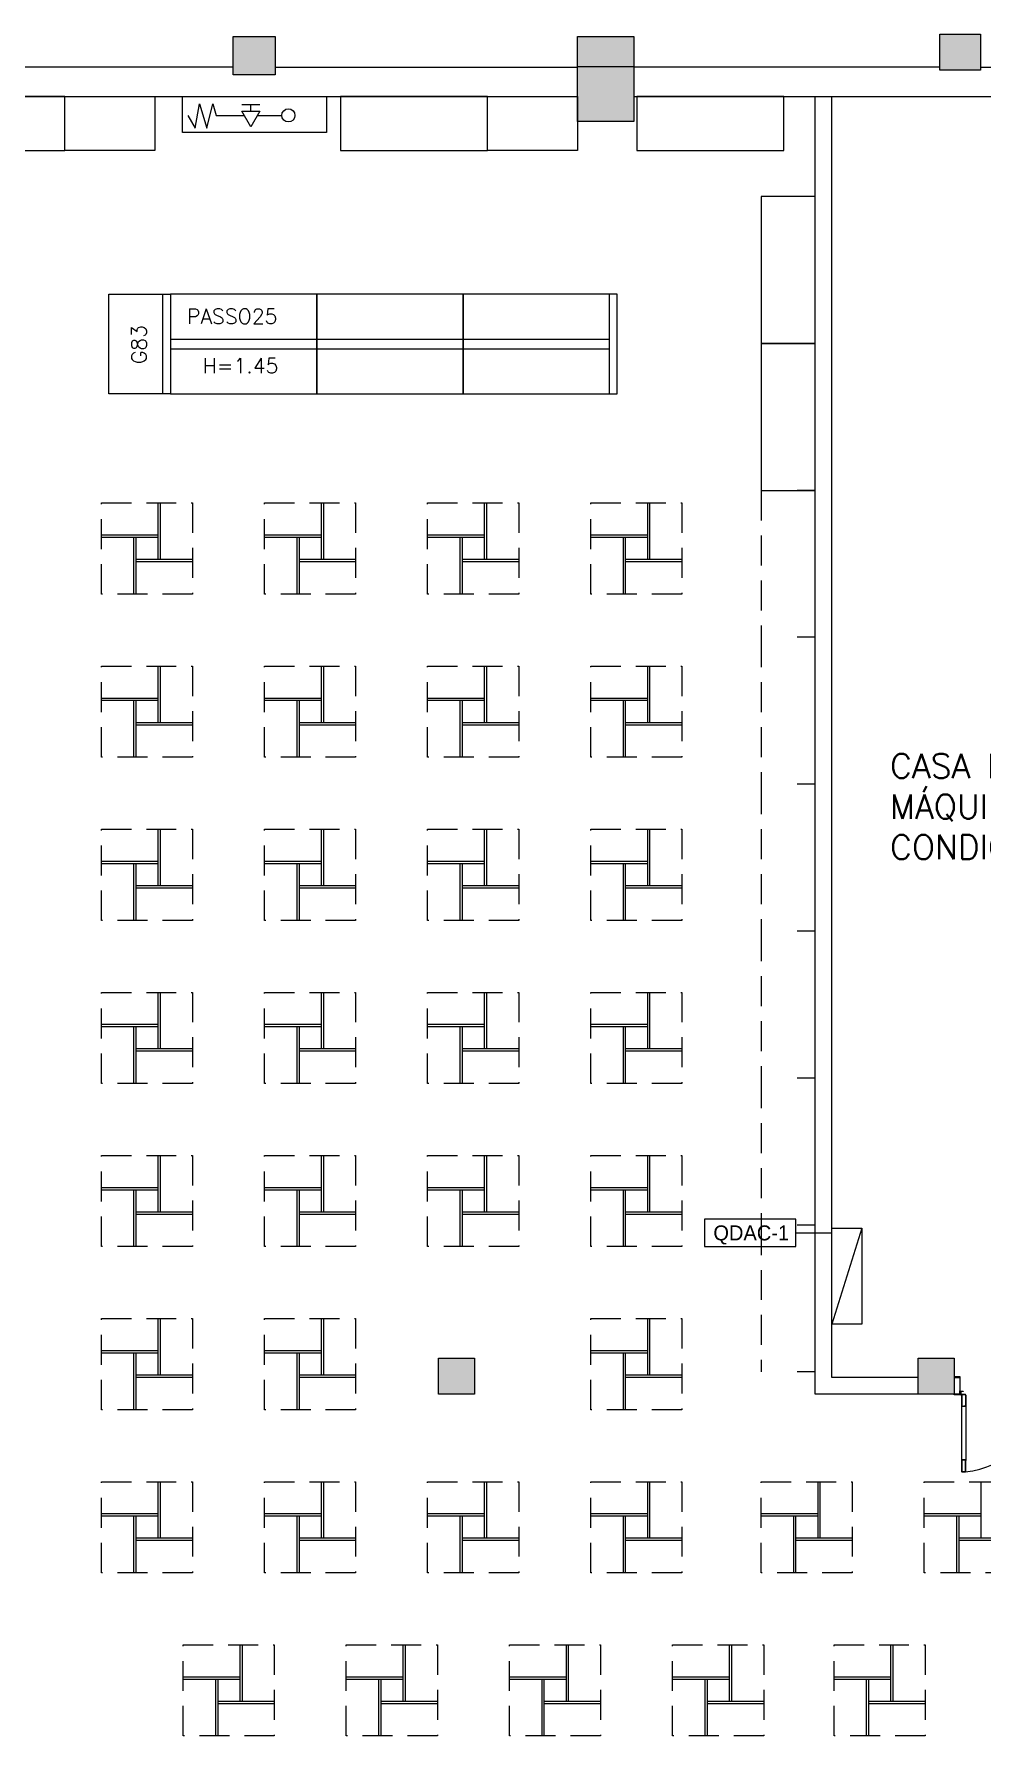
# Model space of a CAD drawing. Header units: metres. Extents: x -367 to 368, y -238 to 223.
# Drawn here: x 227.75 to 235.65, y 208.5 to 222.69 of the extents above; entities that cross this region are included whole.
import ezdxf
from ezdxf.enums import TextEntityAlignment as Align

# ---------------------------------------------------------------- set-up
doc = ezdxf.new("R2010")
doc.units = ezdxf.units.M
doc.linetypes.add('DIVIDE', pattern=[31.75, 12.7, -6.35, 0, -6.35, 0, -6.35])
doc.linetypes.add('LA_BAU_BASES GERAIS_R00$0$LA_BAU_MERC_R01$0$HIDDEN', pattern=[0.375, 0.25, -0.125])
for name, color, linetype in [('ELE-INSTALAÇÕES', 160, 'Continuous'), ('LA_BAU_BASES GERAIS_R00$0$base', 253, 'Continuous'), ('LA_BAU_BASES GERAIS_R00$0$QUADROS', 7, 'Continuous')]:
    doc.layers.add(name, color=color, linetype=linetype)
doc.styles.add('LA_BAU_BASES GERAIS_R00$0$LA_BAU_MERC_R01$0$R40-125-RS', font='romans.shx', dxfattribs={"height": 0.1248})
doc.styles.add('LA_BAU_BASES GERAIS_R00$0$LA_BAU_MERC_R01$0$RS80', font='ROMANS', dxfattribs={"height": 0.18})
doc.styles.add('LA_BAU_BASES GERAIS_R00$0$R60-125-RS', font='romans.shx', dxfattribs={"height": 0.19})
doc.styles.add('LA_BAU_BASES GERAIS_R00$0$R80-100-RS', font='romans.shx', dxfattribs={"height": 0.203})
doc.styles.add('LA_BAU_BASES GERAIS_R00$0$Standard', font='txt')

# ---------------------------------------------------------------- blocks, each defined once
blk = doc.blocks.new('LA_BAU_BASES GERAIS_R00$0$LA_BAU_ALVENARIA TÉRREO_R01')
at = {"layer": 'LA_BAU_BASES GERAIS_R00$0$base', "linetype": 'Continuous'}
h = blk.add_hatch(color=256, dxfattribs=at)
h.dxf.hatch_style = 1
h.paths.add_polyline_path([(229.76, 222.67), (229.41, 222.67), (229.41, 222.35), (229.76, 222.35)])
h = blk.add_hatch(color=256, dxfattribs=at)
h.dxf.hatch_style = 1
h.paths.add_polyline_path([(232.75, 222.67), (232.28, 222.67), (232.28, 222.42), (232.75, 222.42)])
h = blk.add_hatch(color=256, dxfattribs=at)
h.dxf.hatch_style = 1
h.paths.add_polyline_path([(235.64, 222.69), (235.3, 222.69), (235.3, 222.39), (235.64, 222.39)])
h = blk.add_hatch(color=256, dxfattribs=at)
h.dxf.hatch_style = 1
h.paths.add_polyline_path([(232.75, 222.42), (232.28, 222.42), (232.28, 221.96), (232.75, 221.96)])
h = blk.add_hatch(color=256, dxfattribs=at)
h.dxf.hatch_style = 1
h.paths.add_polyline_path([(231.42, 211.65), (231.12, 211.65), (231.12, 211.35), (231.42, 211.35)])
h = blk.add_hatch(color=256, dxfattribs=at)
h.dxf.hatch_style = 1
h.paths.add_polyline_path([(235.42, 211.65), (235.25, 211.65), (235.25, 211.35), (235.42, 211.35)])
h.paths.add_polyline_path([(235.25, 211.65), (235.12, 211.65), (235.12, 211.35), (235.25, 211.35)])
for p, q in [((232.28, 222.67), (232.75, 222.67)), ((232.28, 221.96), (232.28, 222.67)), ((232.75, 222.67), (232.75, 221.96)), ((229.41, 222.415), (226.78, 222.415)), ((229.76, 222.415), (232.28, 222.415)), ((232.28, 222.42), (232.75, 222.42)), ((235.3, 222.415), (232.75, 222.415)), ((235.64, 222.415), (237.18, 222.415)), ((226.78, 222.17), (232.28, 222.17)), ((229.092, 221.905), (229.129, 222.107)), ((229.129, 222.107), (229.189, 221.905)), ((229.189, 221.905), (229.238, 222.107)), ((229.238, 222.107), (229.268, 222.012)), ((229.481, 222.102), (229.632, 222.102)), ((229.556, 222.047), (229.556, 222.102)), ((232.75, 222.17), (237.18, 222.17)), ((229.031, 222.011), (229.092, 221.905)), ((229.268, 222.012), (229.501, 222.012)), ((229.611, 222.012), (229.814, 222.012)), ((232.75, 221.96), (232.28, 221.96)), ((235.481, 211.342), (235.481, 210.798)), ((235.516, 211.342), (235.516, 210.798))]:
    blk.add_line(p, q, dxfattribs=at)
for points in [[(229.76, 222.67), (229.76, 222.35), (229.41, 222.35), (229.41, 222.67)], [(235.3, 222.39), (235.3, 222.69), (235.64, 222.69), (235.64, 222.39)], [(228.987, 221.87), (228.987, 222.17), (230.187, 222.17), (230.187, 221.87)], [(229.481, 222.047), (229.632, 222.047), (229.556, 221.916)], [(231.12, 211.65), (231.42, 211.65), (231.42, 211.35), (231.12, 211.35)], [(235.12, 211.65), (235.42, 211.65), (235.42, 211.35), (235.12, 211.35)]]:
    blk.add_lwpolyline(points, close=True, dxfattribs=at)
for points in [[(235.12, 211.35), (234.26, 211.35), (234.26, 222.17)], [(235.12, 211.49), (234.4, 211.49), (234.4, 222.17)], [(235.42, 211.49), (235.466, 211.49), (235.466, 211.35), (235.42, 211.35)]]:
    blk.add_lwpolyline(points, dxfattribs=at)
for points in [[(235.471, 211.495), (235.42, 211.495), (235.42, 211.493, 0.414214), (235.423, 211.49), (235.463, 211.49, -0.414214), (235.466, 211.487), (235.466, 211.445, 0.414214), (235.469, 211.442), (235.471, 211.442)], [(235.463, 211.35, 0.414214), (235.466, 211.353), (235.466, 211.375, -0.414214), (235.469, 211.378), (235.471, 211.378), (235.471, 211.345), (235.42, 211.345), (235.42, 211.347, -0.414214), (235.423, 211.35)], [(235.516, 210.798, 0.414214), (235.512, 210.802), (235.485, 210.802, 0.414214), (235.481, 210.798), (235.481, 210.706, 0.414214), (235.485, 210.702), (235.512, 210.702, 0.414214), (235.516, 210.706)]]:
    blk.add_lwpolyline(points, format="xyb", close=True, dxfattribs=at)
for points in [[(235.471, 211.376), (235.496, 211.376), (235.496, 211.375, -0.414214), (235.493, 211.372), (235.479, 211.372, 0.414214), (235.475, 211.369), (235.475, 211.355, -0.414214), (235.472, 211.352), (235.471, 211.352)], [(235.516, 211.342, 0.414214), (235.512, 211.346), (235.485, 211.346, 0.414214), (235.481, 211.342)], [(235.512, 211.343), (235.485, 211.343, 0.414214), (235.484, 211.342), (235.484, 211.25, 0.414214), (235.485, 211.249), (235.498, 211.249), (235.498, 211.246)], [(235.512, 211.343, -0.414214), (235.513, 211.342), (235.513, 211.25, -0.414214), (235.512, 211.249), (235.499, 211.249), (235.499, 211.246)], [(235.516, 211.25, -0.414214), (235.512, 211.246), (235.485, 211.246, -0.414214), (235.481, 211.25)], [(235.498, 210.802), (235.498, 210.799), (235.485, 210.799, 0.414214), (235.484, 210.798), (235.484, 210.706, 0.414214), (235.485, 210.705), (235.512, 210.705, 0.414214), (235.513, 210.706), (235.513, 210.798, 0.414214), (235.512, 210.799), (235.499, 210.799), (235.499, 210.802)]]:
    blk.add_lwpolyline(points, format="xyb", dxfattribs=at)
for centre, radius in [((229.869, 222.012), 0.0549), ((235.476, 211.347), 0.00438), ((235.476, 211.347), 0.00238)]:
    blk.add_circle(centre, radius, dxfattribs=at)
blk.add_arc((235.458, 211.351), 0.651, 274.7799, 359.5555, dxfattribs=at)
blk = doc.blocks.new('LA_BAU_BASES GERAIS_R00$0$LA_BAU_MERC_R01')
at = {"layer": 'LA_BAU_BASES GERAIS_R00$0$base'}
for p, q in [((228.005, 222.17), (226.78, 222.17)), ((228.005, 221.72), (228.005, 222.17)), ((228.005, 222.17), (228.755, 222.17)), ((228.005, 221.72), (228.005, 222.17)), ((228.755, 222.17), (228.755, 221.72)), ((230.305, 222.17), (230.305, 221.72)), ((231.53, 222.17), (230.305, 222.17)), ((231.53, 221.72), (231.53, 222.17)), ((231.53, 222.17), (232.28, 222.17)), ((231.53, 221.72), (231.53, 222.17)), ((232.28, 222.17), (232.28, 221.72)), ((232.774, 222.17), (232.774, 221.72)), ((233.999, 222.17), (232.774, 222.17)), ((233.999, 221.72), (233.999, 222.17)), ((226.78, 221.72), (228.005, 221.72)), ((228.755, 221.72), (228.005, 221.72)), ((230.305, 221.72), (231.53, 221.72)), ((232.28, 221.72), (231.53, 221.72)), ((232.774, 221.72), (233.999, 221.72)), ((234.26, 221.335), (233.81, 221.335)), ((233.81, 221.335), (233.81, 220.11)), ((234.26, 220.11), (234.26, 221.335)), ((228.886, 220.52), (228.886, 219.69)), ((230.106, 220.52), (228.886, 220.52)), ((230.106, 220.52), (230.106, 219.69)), ((231.326, 220.52), (230.106, 220.52)), ((230.106, 219.69), (230.106, 220.52)), ((231.326, 219.69), (231.326, 220.52)), ((231.326, 220.52), (231.326, 219.69)), ((232.546, 220.52), (231.326, 220.52)), ((232.546, 219.69), (232.546, 220.52)), ((228.886, 220.145), (230.106, 220.145)), ((230.106, 220.145), (231.326, 220.145)), ((231.326, 220.145), (232.546, 220.145)), ((233.81, 220.11), (234.26, 220.11)), ((234.26, 220.11), (233.81, 220.11)), ((233.81, 220.11), (233.81, 218.885)), ((234.26, 218.885), (234.26, 220.11)), ((228.886, 220.065), (230.106, 220.065)), ((230.106, 220.065), (231.326, 220.065)), ((231.326, 220.065), (232.546, 220.065)), ((228.886, 219.69), (230.106, 219.69)), ((230.106, 219.69), (231.326, 219.69)), ((231.326, 219.69), (232.546, 219.69)), ((233.81, 218.885), (234.26, 218.885)), ((234.26, 218.885), (234.11, 218.885)), ((234.26, 217.66), (234.26, 218.885)), ((234.26, 217.66), (234.11, 217.66)), ((234.26, 217.66), (234.11, 217.66)), ((234.26, 216.435), (234.26, 217.66)), ((234.26, 216.435), (234.11, 216.435)), ((234.26, 216.435), (234.11, 216.435)), ((234.26, 215.21), (234.26, 216.435)), ((234.26, 215.21), (234.11, 215.21)), ((234.26, 215.21), (234.11, 215.21)), ((234.26, 213.985), (234.26, 215.21)), ((234.26, 213.985), (234.11, 213.985)), ((234.26, 213.985), (234.11, 213.985)), ((234.26, 212.76), (234.26, 213.985)), ((234.26, 212.76), (234.11, 212.76)), ((234.26, 212.76), (234.11, 212.76)), ((234.26, 211.535), (234.26, 212.76)), ((234.26, 211.535), (234.11, 211.535))]:
    blk.add_line(p, q, dxfattribs=at)
at = {"layer": 'LA_BAU_BASES GERAIS_R00$0$base', "linetype": 'Continuous'}
for p, q in [((228.372, 220.52), (228.886, 220.52)), ((228.372, 219.69), (228.372, 220.52)), ((228.822, 219.69), (228.822, 220.52)), ((232.61, 220.52), (232.546, 220.52)), ((232.61, 219.69), (232.61, 220.52)), ((228.886, 219.69), (228.372, 219.69)), ((232.546, 219.69), (232.61, 219.69)), ((228.782, 218.78), (228.782, 218.308)), ((228.801, 218.78), (228.801, 218.308)), ((230.142, 218.78), (230.142, 218.308)), ((230.161, 218.78), (230.161, 218.308)), ((231.502, 218.78), (231.502, 218.308)), ((231.521, 218.78), (231.521, 218.308)), ((232.862, 218.78), (232.862, 218.308)), ((232.881, 218.78), (232.881, 218.308)), ((228.782, 218.511), (228.31, 218.511)), ((228.782, 218.492), (228.31, 218.492)), ((228.579, 218.492), (228.579, 218.02)), ((228.598, 218.492), (228.598, 218.02)), ((230.142, 218.511), (229.67, 218.511)), ((230.142, 218.492), (229.67, 218.492)), ((229.939, 218.492), (229.939, 218.02)), ((229.958, 218.492), (229.958, 218.02)), ((231.502, 218.511), (231.03, 218.511)), ((231.502, 218.492), (231.03, 218.492)), ((231.299, 218.492), (231.299, 218.02)), ((231.318, 218.492), (231.318, 218.02)), ((232.862, 218.511), (232.39, 218.511)), ((232.862, 218.492), (232.39, 218.492)), ((232.659, 218.492), (232.659, 218.02)), ((232.678, 218.492), (232.678, 218.02)), ((229.07, 218.308), (228.598, 218.308)), ((229.07, 218.289), (228.598, 218.289)), ((230.43, 218.308), (229.958, 218.308)), ((230.43, 218.289), (229.958, 218.289)), ((231.79, 218.308), (231.318, 218.308)), ((231.79, 218.289), (231.318, 218.289)), ((233.15, 218.308), (232.678, 218.308)), ((233.15, 218.289), (232.678, 218.289)), ((228.782, 217.42), (228.782, 216.948)), ((228.801, 217.42), (228.801, 216.948)), ((230.142, 217.42), (230.142, 216.948)), ((230.161, 217.42), (230.161, 216.948)), ((231.502, 217.42), (231.502, 216.948)), ((231.521, 217.42), (231.521, 216.948)), ((232.862, 217.42), (232.862, 216.948)), ((232.881, 217.42), (232.881, 216.948)), ((228.782, 217.151), (228.31, 217.151)), ((228.782, 217.132), (228.31, 217.132)), ((228.579, 217.132), (228.579, 216.66)), ((228.598, 217.132), (228.598, 216.66)), ((230.142, 217.151), (229.67, 217.151)), ((230.142, 217.132), (229.67, 217.132)), ((229.939, 217.132), (229.939, 216.66)), ((229.958, 217.132), (229.958, 216.66)), ((231.502, 217.151), (231.03, 217.151)), ((231.502, 217.132), (231.03, 217.132)), ((231.299, 217.132), (231.299, 216.66)), ((231.318, 217.132), (231.318, 216.66)), ((232.862, 217.151), (232.39, 217.151)), ((232.862, 217.132), (232.39, 217.132)), ((232.659, 217.132), (232.659, 216.66)), ((232.678, 217.132), (232.678, 216.66)), ((229.07, 216.948), (228.598, 216.948)), ((229.07, 216.929), (228.598, 216.929)), ((230.43, 216.948), (229.958, 216.948)), ((230.43, 216.929), (229.958, 216.929)), ((231.79, 216.948), (231.318, 216.948)), ((231.79, 216.929), (231.318, 216.929)), ((233.15, 216.948), (232.678, 216.948)), ((233.15, 216.929), (232.678, 216.929)), ((228.782, 216.06), (228.782, 215.588)), ((228.801, 216.06), (228.801, 215.588)), ((230.142, 216.06), (230.142, 215.588)), ((230.161, 216.06), (230.161, 215.588)), ((231.502, 216.06), (231.502, 215.588)), ((231.521, 216.06), (231.521, 215.588)), ((232.862, 216.06), (232.862, 215.588)), ((232.881, 216.06), (232.881, 215.588)), ((228.782, 215.791), (228.31, 215.791)), ((228.782, 215.772), (228.31, 215.772)), ((228.579, 215.772), (228.579, 215.3)), ((228.598, 215.772), (228.598, 215.3)), ((230.142, 215.791), (229.67, 215.791)), ((230.142, 215.772), (229.67, 215.772)), ((229.939, 215.772), (229.939, 215.3)), ((229.958, 215.772), (229.958, 215.3)), ((231.502, 215.791), (231.03, 215.791)), ((231.502, 215.772), (231.03, 215.772)), ((231.299, 215.772), (231.299, 215.3)), ((231.318, 215.772), (231.318, 215.3)), ((232.862, 215.791), (232.39, 215.791)), ((232.862, 215.772), (232.39, 215.772)), ((232.659, 215.772), (232.659, 215.3)), ((232.678, 215.772), (232.678, 215.3)), ((229.07, 215.588), (228.598, 215.588)), ((229.07, 215.569), (228.598, 215.569)), ((230.43, 215.588), (229.958, 215.588)), ((230.43, 215.569), (229.958, 215.569)), ((231.79, 215.588), (231.318, 215.588)), ((231.79, 215.569), (231.318, 215.569)), ((233.15, 215.588), (232.678, 215.588)), ((233.15, 215.569), (232.678, 215.569)), ((228.782, 214.7), (228.782, 214.228)), ((228.801, 214.7), (228.801, 214.228)), ((230.142, 214.7), (230.142, 214.228)), ((230.161, 214.7), (230.161, 214.228)), ((231.502, 214.7), (231.502, 214.228)), ((231.521, 214.7), (231.521, 214.228)), ((232.862, 214.7), (232.862, 214.228)), ((232.881, 214.7), (232.881, 214.228)), ((228.782, 214.431), (228.31, 214.431)), ((228.782, 214.412), (228.31, 214.412)), ((228.579, 214.412), (228.579, 213.94)), ((228.598, 214.412), (228.598, 213.94)), ((230.142, 214.431), (229.67, 214.431)), ((230.142, 214.412), (229.67, 214.412)), ((229.939, 214.412), (229.939, 213.94)), ((229.958, 214.412), (229.958, 213.94)), ((231.502, 214.431), (231.03, 214.431)), ((231.502, 214.412), (231.03, 214.412)), ((231.299, 214.412), (231.299, 213.94)), ((231.318, 214.412), (231.318, 213.94)), ((232.862, 214.431), (232.39, 214.431)), ((232.862, 214.412), (232.39, 214.412)), ((232.659, 214.412), (232.659, 213.94)), ((232.678, 214.412), (232.678, 213.94)), ((229.07, 214.228), (228.598, 214.228)), ((229.07, 214.209), (228.598, 214.209)), ((230.43, 214.228), (229.958, 214.228)), ((230.43, 214.209), (229.958, 214.209)), ((231.79, 214.228), (231.318, 214.228)), ((231.79, 214.209), (231.318, 214.209)), ((233.15, 214.228), (232.678, 214.228)), ((233.15, 214.209), (232.678, 214.209)), ((228.782, 213.34), (228.782, 212.868)), ((228.801, 213.34), (228.801, 212.868)), ((230.142, 213.34), (230.142, 212.868)), ((230.161, 213.34), (230.161, 212.868)), ((231.502, 213.34), (231.502, 212.868)), ((231.521, 213.34), (231.521, 212.868)), ((232.862, 213.34), (232.862, 212.868)), ((232.881, 213.34), (232.881, 212.868)), ((228.782, 213.071), (228.31, 213.071)), ((228.782, 213.052), (228.31, 213.052)), ((228.579, 213.052), (228.579, 212.58)), ((228.598, 213.052), (228.598, 212.58)), ((230.142, 213.071), (229.67, 213.071)), ((230.142, 213.052), (229.67, 213.052)), ((229.939, 213.052), (229.939, 212.58)), ((229.958, 213.052), (229.958, 212.58)), ((231.502, 213.071), (231.03, 213.071)), ((231.502, 213.052), (231.03, 213.052)), ((231.299, 213.052), (231.299, 212.58)), ((231.318, 213.052), (231.318, 212.58)), ((232.862, 213.071), (232.39, 213.071)), ((232.862, 213.052), (232.39, 213.052)), ((232.659, 213.052), (232.659, 212.58)), ((232.678, 213.052), (232.678, 212.58)), ((229.07, 212.868), (228.598, 212.868)), ((230.43, 212.868), (229.958, 212.868)), ((231.79, 212.868), (231.318, 212.868)), ((233.15, 212.868), (232.678, 212.868)), ((229.07, 212.849), (228.598, 212.849)), ((230.43, 212.849), (229.958, 212.849)), ((231.79, 212.849), (231.318, 212.849)), ((233.15, 212.849), (232.678, 212.849)), ((228.782, 211.98), (228.782, 211.508)), ((228.801, 211.98), (228.801, 211.508)), ((230.142, 211.98), (230.142, 211.508)), ((230.161, 211.98), (230.161, 211.508)), ((232.862, 211.98), (232.862, 211.508)), ((232.881, 211.98), (232.881, 211.508)), ((228.782, 211.711), (228.31, 211.711)), ((228.782, 211.692), (228.31, 211.692)), ((228.579, 211.692), (228.579, 211.22)), ((228.598, 211.692), (228.598, 211.22)), ((230.142, 211.711), (229.67, 211.711)), ((230.142, 211.692), (229.67, 211.692)), ((229.939, 211.692), (229.939, 211.22)), ((229.958, 211.692), (229.958, 211.22)), ((232.862, 211.711), (232.39, 211.711)), ((232.862, 211.692), (232.39, 211.692)), ((232.659, 211.692), (232.659, 211.22)), ((232.678, 211.692), (232.678, 211.22)), ((229.07, 211.508), (228.598, 211.508)), ((229.07, 211.489), (228.598, 211.489)), ((230.43, 211.508), (229.958, 211.508)), ((230.43, 211.489), (229.958, 211.489)), ((233.15, 211.508), (232.678, 211.508)), ((233.15, 211.489), (232.678, 211.489)), ((228.782, 210.62), (228.782, 210.148)), ((228.801, 210.62), (228.801, 210.148)), ((230.142, 210.62), (230.142, 210.148)), ((230.161, 210.62), (230.161, 210.148)), ((231.502, 210.62), (231.502, 210.148)), ((231.521, 210.62), (231.521, 210.148)), ((232.862, 210.62), (232.862, 210.148)), ((232.881, 210.62), (232.881, 210.148)), ((234.282, 210.62), (234.282, 210.148)), ((234.301, 210.62), (234.301, 210.148)), ((235.642, 210.62), (235.642, 210.148)), ((228.782, 210.351), (228.31, 210.351)), ((228.782, 210.332), (228.31, 210.332)), ((228.579, 210.332), (228.579, 209.86)), ((228.598, 210.332), (228.598, 209.86)), ((230.142, 210.351), (229.67, 210.351)), ((230.142, 210.332), (229.67, 210.332)), ((229.939, 210.332), (229.939, 209.86)), ((229.958, 210.332), (229.958, 209.86)), ((231.502, 210.351), (231.03, 210.351)), ((231.502, 210.332), (231.03, 210.332)), ((231.299, 210.332), (231.299, 209.86)), ((231.318, 210.332), (231.318, 209.86)), ((232.862, 210.351), (232.39, 210.351)), ((232.862, 210.332), (232.39, 210.332)), ((232.659, 210.332), (232.659, 209.86)), ((232.678, 210.332), (232.678, 209.86)), ((234.282, 210.351), (233.81, 210.351)), ((234.282, 210.332), (233.81, 210.332)), ((234.079, 210.332), (234.079, 209.86)), ((234.098, 210.332), (234.098, 209.86)), ((235.642, 210.351), (235.17, 210.351)), ((235.642, 210.332), (235.17, 210.332)), ((235.439, 210.332), (235.439, 209.86)), ((235.458, 210.332), (235.458, 209.86)), ((229.07, 210.148), (228.598, 210.148)), ((229.07, 210.129), (228.598, 210.129)), ((230.43, 210.148), (229.958, 210.148)), ((230.43, 210.129), (229.958, 210.129)), ((231.79, 210.148), (231.318, 210.148)), ((231.79, 210.129), (231.318, 210.129)), ((233.15, 210.148), (232.678, 210.148)), ((233.15, 210.129), (232.678, 210.129)), ((234.57, 210.148), (234.098, 210.148)), ((234.57, 210.129), (234.098, 210.129)), ((235.93, 210.148), (235.458, 210.148)), ((235.93, 210.129), (235.458, 210.129)), ((229.464, 209.26), (229.464, 208.788)), ((229.483, 209.26), (229.483, 208.788)), ((230.824, 209.26), (230.824, 208.788)), ((230.843, 209.26), (230.843, 208.788)), ((232.184, 209.26), (232.184, 208.788)), ((232.203, 209.26), (232.203, 208.788)), ((233.544, 209.26), (233.544, 208.788)), ((233.563, 209.26), (233.563, 208.788)), ((234.89, 209.26), (234.89, 208.788)), ((234.909, 209.26), (234.909, 208.788)), ((229.464, 208.991), (228.992, 208.991)), ((229.464, 208.972), (228.992, 208.972)), ((229.261, 208.972), (229.261, 208.5)), ((229.28, 208.972), (229.28, 208.5)), ((230.824, 208.991), (230.352, 208.991)), ((230.824, 208.972), (230.352, 208.972)), ((230.621, 208.972), (230.621, 208.5)), ((230.64, 208.972), (230.64, 208.5)), ((232.184, 208.991), (231.712, 208.991)), ((232.184, 208.972), (231.712, 208.972)), ((231.981, 208.972), (231.981, 208.5)), ((232, 208.972), (232, 208.5)), ((233.544, 208.991), (233.072, 208.991)), ((233.544, 208.972), (233.072, 208.972)), ((233.341, 208.972), (233.341, 208.5)), ((233.36, 208.972), (233.36, 208.5)), ((234.89, 208.991), (234.418, 208.991)), ((234.89, 208.972), (234.418, 208.972)), ((234.687, 208.972), (234.687, 208.5)), ((234.706, 208.972), (234.706, 208.5)), ((229.752, 208.788), (229.28, 208.788)), ((229.752, 208.769), (229.28, 208.769)), ((231.112, 208.788), (230.64, 208.788)), ((231.112, 208.769), (230.64, 208.769)), ((232.472, 208.788), (232, 208.788)), ((232.472, 208.769), (232, 208.769)), ((233.832, 208.788), (233.36, 208.788)), ((233.832, 208.769), (233.36, 208.769)), ((235.178, 208.788), (234.706, 208.788)), ((235.178, 208.769), (234.706, 208.769))]:
    blk.add_line(p, q, dxfattribs=at)
at = {"layer": 'LA_BAU_BASES GERAIS_R00$0$base', "linetype": 'LA_BAU_BASES GERAIS_R00$0$LA_BAU_MERC_R01$0$HIDDEN'}
for p, q in [((233.81, 218.885), (233.81, 217.66)), ((228.31, 218.02), (228.31, 218.78)), ((228.31, 218.78), (229.07, 218.78)), ((229.07, 218.78), (229.07, 218.02)), ((229.67, 218.02), (229.67, 218.78)), ((229.67, 218.78), (230.43, 218.78)), ((230.43, 218.78), (230.43, 218.02)), ((231.03, 218.02), (231.03, 218.78)), ((231.03, 218.78), (231.79, 218.78)), ((231.79, 218.78), (231.79, 218.02)), ((232.39, 218.02), (232.39, 218.78)), ((232.39, 218.78), (233.15, 218.78)), ((233.15, 218.78), (233.15, 218.02)), ((229.07, 218.02), (228.31, 218.02)), ((230.43, 218.02), (229.67, 218.02)), ((231.79, 218.02), (231.03, 218.02)), ((233.15, 218.02), (232.39, 218.02)), ((233.81, 217.66), (233.81, 216.435)), ((228.31, 216.66), (228.31, 217.42)), ((228.31, 217.42), (229.07, 217.42)), ((229.07, 217.42), (229.07, 216.66)), ((229.67, 216.66), (229.67, 217.42)), ((229.67, 217.42), (230.43, 217.42)), ((230.43, 217.42), (230.43, 216.66)), ((231.03, 216.66), (231.03, 217.42)), ((231.03, 217.42), (231.79, 217.42)), ((231.79, 217.42), (231.79, 216.66)), ((232.39, 216.66), (232.39, 217.42)), ((232.39, 217.42), (233.15, 217.42)), ((233.15, 217.42), (233.15, 216.66)), ((229.07, 216.66), (228.31, 216.66)), ((230.43, 216.66), (229.67, 216.66)), ((231.79, 216.66), (231.03, 216.66)), ((233.15, 216.66), (232.39, 216.66)), ((233.81, 216.435), (233.81, 215.21)), ((228.31, 215.3), (228.31, 216.06)), ((228.31, 216.06), (229.07, 216.06)), ((229.07, 216.06), (229.07, 215.3)), ((229.67, 215.3), (229.67, 216.06)), ((229.67, 216.06), (230.43, 216.06)), ((230.43, 216.06), (230.43, 215.3)), ((231.03, 215.3), (231.03, 216.06)), ((231.03, 216.06), (231.79, 216.06)), ((231.79, 216.06), (231.79, 215.3)), ((232.39, 215.3), (232.39, 216.06)), ((232.39, 216.06), (233.15, 216.06)), ((233.15, 216.06), (233.15, 215.3)), ((229.07, 215.3), (228.31, 215.3)), ((230.43, 215.3), (229.67, 215.3)), ((231.79, 215.3), (231.03, 215.3)), ((233.15, 215.3), (232.39, 215.3)), ((233.81, 215.21), (233.81, 213.985)), ((228.31, 213.94), (228.31, 214.7)), ((228.31, 214.7), (229.07, 214.7)), ((229.07, 214.7), (229.07, 213.94)), ((229.67, 213.94), (229.67, 214.7)), ((229.67, 214.7), (230.43, 214.7)), ((230.43, 214.7), (230.43, 213.94)), ((231.03, 213.94), (231.03, 214.7)), ((231.03, 214.7), (231.79, 214.7)), ((231.79, 214.7), (231.79, 213.94)), ((232.39, 213.94), (232.39, 214.7)), ((232.39, 214.7), (233.15, 214.7)), ((233.15, 214.7), (233.15, 213.94)), ((229.07, 213.94), (228.31, 213.94)), ((230.43, 213.94), (229.67, 213.94)), ((231.79, 213.94), (231.03, 213.94)), ((233.15, 213.94), (232.39, 213.94)), ((233.81, 213.985), (233.81, 212.76)), ((228.31, 212.58), (228.31, 213.34)), ((228.31, 213.34), (229.07, 213.34)), ((229.07, 213.34), (229.07, 212.58)), ((229.67, 212.58), (229.67, 213.34)), ((229.67, 213.34), (230.43, 213.34)), ((230.43, 213.34), (230.43, 212.58)), ((231.03, 212.58), (231.03, 213.34)), ((231.03, 213.34), (231.79, 213.34)), ((231.79, 213.34), (231.79, 212.58)), ((232.39, 212.58), (232.39, 213.34)), ((232.39, 213.34), (233.15, 213.34)), ((233.15, 213.34), (233.15, 212.58)), ((233.81, 212.76), (233.81, 211.535)), ((229.07, 212.58), (228.31, 212.58)), ((230.43, 212.58), (229.67, 212.58)), ((231.79, 212.58), (231.03, 212.58)), ((233.15, 212.58), (232.39, 212.58)), ((228.31, 211.22), (228.31, 211.98)), ((228.31, 211.98), (229.07, 211.98)), ((229.07, 211.98), (229.07, 211.22)), ((229.67, 211.22), (229.67, 211.98)), ((229.67, 211.98), (230.43, 211.98)), ((230.43, 211.98), (230.43, 211.22)), ((232.39, 211.22), (232.39, 211.98)), ((232.39, 211.98), (233.15, 211.98)), ((233.15, 211.98), (233.15, 211.22)), ((229.07, 211.22), (228.31, 211.22)), ((230.43, 211.22), (229.67, 211.22)), ((233.15, 211.22), (232.39, 211.22)), ((228.31, 209.86), (228.31, 210.62)), ((228.31, 210.62), (229.07, 210.62)), ((229.07, 210.62), (229.07, 209.86)), ((229.67, 209.86), (229.67, 210.62)), ((229.67, 210.62), (230.43, 210.62)), ((230.43, 210.62), (230.43, 209.86)), ((231.03, 209.86), (231.03, 210.62)), ((231.03, 210.62), (231.79, 210.62)), ((231.79, 210.62), (231.79, 209.86)), ((232.39, 209.86), (232.39, 210.62)), ((232.39, 210.62), (233.15, 210.62)), ((233.15, 210.62), (233.15, 209.86)), ((233.81, 209.86), (233.81, 210.62)), ((233.81, 210.62), (234.57, 210.62)), ((234.57, 210.62), (234.57, 209.86)), ((235.17, 209.86), (235.17, 210.62)), ((235.17, 210.62), (235.93, 210.62)), ((229.07, 209.86), (228.31, 209.86)), ((230.43, 209.86), (229.67, 209.86)), ((231.79, 209.86), (231.03, 209.86)), ((233.15, 209.86), (232.39, 209.86)), ((234.57, 209.86), (233.81, 209.86)), ((235.93, 209.86), (235.17, 209.86)), ((228.992, 208.5), (228.992, 209.26)), ((228.992, 209.26), (229.752, 209.26)), ((229.752, 209.26), (229.752, 208.5)), ((230.352, 208.5), (230.352, 209.26)), ((230.352, 209.26), (231.112, 209.26)), ((231.112, 209.26), (231.112, 208.5)), ((231.712, 208.5), (231.712, 209.26)), ((231.712, 209.26), (232.472, 209.26)), ((232.472, 209.26), (232.472, 208.5)), ((233.072, 208.5), (233.072, 209.26)), ((233.072, 209.26), (233.832, 209.26)), ((233.832, 209.26), (233.832, 208.5)), ((234.418, 208.5), (234.418, 209.26)), ((234.418, 209.26), (235.178, 209.26)), ((235.178, 209.26), (235.178, 208.5)), ((229.752, 208.5), (228.992, 208.5)), ((231.112, 208.5), (230.352, 208.5)), ((232.472, 208.5), (231.712, 208.5)), ((233.832, 208.5), (233.072, 208.5)), ((235.178, 208.5), (234.418, 208.5))]:
    blk.add_line(p, q, dxfattribs=at)
at = {"layer": 'LA_BAU_BASES GERAIS_R00$0$base', "style": 'LA_BAU_BASES GERAIS_R00$0$LA_BAU_MERC_R01$0$R40-125-RS'}
for s, rotation, p in [('PASSO25', 359.9999, (229.024, 220.274)), ('G83', 90, (228.686, 219.938)), ('H=1.45', 359.9999, (229.155, 219.862))]:
    blk.add_text(s, height=0.1248, rotation=rotation, dxfattribs=at).set_placement(p)
at = {"layer": 'LA_BAU_BASES GERAIS_R00$0$base', "text_generation_flag": 4}
for tag, height, rotation, style, p in [('CD H=1.45', 0.12, 180, 'LA_BAU_BASES GERAIS_R00$0$LA_BAU_MERC_R01$0$RS80', (261.738, 205.549)), ('CD H=1.45', 0.12, 180, 'LA_BAU_BASES GERAIS_R00$0$LA_BAU_MERC_R01$0$RS80', (262.989, 205.549)), ('CD H=2.25', 0.125, 270, 'LA_BAU_BASES GERAIS_R00$0$LA_BAU_MERC_R01$0$R40-125-RS', (266.17, 203.663)), ('CD H=1.45', 0.12, 180, 'LA_BAU_BASES GERAIS_R00$0$LA_BAU_MERC_R01$0$RS80', (261.354, 202.826)), ('CD H=1.45', 0.12, 180, 'LA_BAU_BASES GERAIS_R00$0$LA_BAU_MERC_R01$0$RS80', (262.605, 202.826)), ('CD H=1.45', 0.12, 180, 'LA_BAU_BASES GERAIS_R00$0$LA_BAU_MERC_R01$0$RS80', (263.857, 202.826)), ('CD H=1.45', 0.12, 180, 'LA_BAU_BASES GERAIS_R00$0$LA_BAU_MERC_R01$0$RS80', (265.108, 202.826))]:
    blk.add_attdef(tag, text='', height=height, rotation=rotation, dxfattribs=dict(at, style=style)).set_placement(p, align=Align.MIDDLE)
at = {"layer": 'LA_BAU_BASES GERAIS_R00$0$base', "style": 'LA_BAU_BASES GERAIS_R00$0$LA_BAU_MERC_R01$0$RS80', "text_generation_flag": 4}
for p in [(261.764, 204.896), (263.015, 204.896)]:
    blk.add_attdef('CD H=1.45', text='', height=0.12, dxfattribs=at).set_placement(p, align=Align.MIDDLE)
at = {"layer": 'LA_BAU_BASES GERAIS_R00$0$base', "style": 'LA_BAU_BASES GERAIS_R00$0$LA_BAU_MERC_R01$0$R40-125-RS'}
for p in [(246.243, 203.098), (247.393, 203.098), (248.543, 203.098), (249.693, 203.098), (250.843, 203.098), (246.243, 202.318), (247.393, 202.318), (248.543, 202.318), (249.693, 202.318), (250.843, 202.318)]:
    blk.add_attdef('TIPO', text='', height=0.125, rotation=180, dxfattribs=at).set_placement(p, align=Align.MIDDLE)
blk = doc.blocks.new('LA_BAU_BASES GERAIS_R00')
at = {"layer": 'LA_BAU_BASES GERAIS_R00$0$QUADROS', "color": 7}
for p, q in [((234.65, 212.734), (234.4, 211.934)), ((234.099, 212.696), (234.4, 212.696))]:
    blk.add_line(p, q, dxfattribs=at)
for points in [[(234.099, 212.81), (233.338, 212.81), (233.338, 212.581), (234.099, 212.581)], [(234.4, 212.734), (234.65, 212.734), (234.65, 211.934), (234.4, 211.934)], [(234.4, 212.734), (234.65, 212.734), (234.65, 211.934), (234.4, 211.934)]]:
    blk.add_lwpolyline(points, close=True, dxfattribs=at)
blk.add_solid([(234.65, 212.734), (234.4, 212.734), (234.4, 211.934), (234.65, 212.734)], dxfattribs=at)
at = {"layer": 'LA_BAU_BASES GERAIS_R00$0$base'}
for name in ['LA_BAU_BASES GERAIS_R00$0$LA_BAU_MERC_R01', 'LA_BAU_BASES GERAIS_R00$0$LA_BAU_ALVENARIA TÉRREO_R01']:
    blk.add_blockref(name, (0, 0), dxfattribs=at)
at = {"layer": 'LA_BAU_BASES GERAIS_R00$0$base', "insert": (234.885, 216.689), "char_height": 0.203, "width": 2.64452, "attachment_point": 1, "style": 'LA_BAU_BASES GERAIS_R00$0$R80-100-RS'}
blk.add_mtext('CASA DE MÁQUINAS DE AR CONDICIONADO', dxfattribs=at)
at = {"layer": 'LA_BAU_BASES GERAIS_R00$0$base', "style": 'LA_BAU_BASES GERAIS_R00$0$R60-125-RS'}
for p in [(242.782, 218.919), (358.637, 192.964)]:
    blk.add_attdef('S', text='', height=0.19, rotation=90, dxfattribs=at).set_placement(p, align=Align.MIDDLE_CENTER)
at = {"layer": 'LA_BAU_BASES GERAIS_R00$0$base', "style": 'LA_BAU_BASES GERAIS_R00$0$R80-100-RS'}
blk.add_attdef('ACESSO', text='', height=0.203, dxfattribs=at).set_placement((365.922, 191.987), align=Align.TOP_CENTER)
at = {"layer": 'LA_BAU_BASES GERAIS_R00$0$base', "style": 'LA_BAU_BASES GERAIS_R00$0$R60-125-RS'}
blk.add_attdef('S', text='', height=0.19, dxfattribs=at).set_placement((266.114, 180.913), align=Align.MIDDLE_CENTER)
at = {"layer": 'LA_BAU_BASES GERAIS_R00$0$QUADROS', "color": 20, "style": 'LA_BAU_BASES GERAIS_R00$0$Standard'}
blk.add_text('QDAC-1', height=0.125, dxfattribs=at).set_placement((233.728, 212.632), align=Align.CENTER)

msp = doc.modelspace()

# ---------------------------------------------------------------- block references
at = {"layer": 'ELE-INSTALAÇÕES', "color": 210, "linetype": 'DIVIDE', "ltscale": 0.01}
msp.add_blockref('LA_BAU_BASES GERAIS_R00', (0, 0), dxfattribs=at)

doc.saveas('drawing.dxf')
